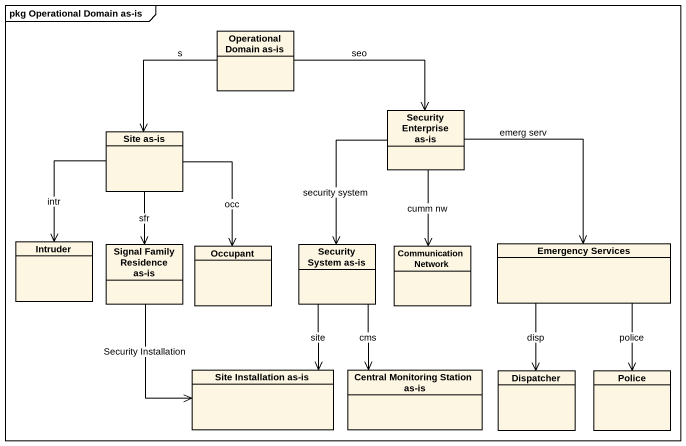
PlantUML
@startuml
mainframe pkg Operational Domain as-is
hide circle
hide empty members
class "Operational Domain as-is" as Operational_Domain_as_is
class "Security Enterprise as-is" as Security_Enterprise_as_is
class "Site as-is" as Site_as_is
class Intruder
class "Signal Family Residence as-is" as Signal_Family_Residence_as
class Occupant
class "Security System as-is" as Security_System_as_is
class "Communication Network" as Communication_Network
class "Emergency Services" as Emergency_Services
class "Site Installation as-is" as Site_Installation_as_is
class "Central Monitoring Station as-is" as Central_Monitoring_Station
class Dispatcher
class Police
Operational_Domain_as_is -right-> Security_Enterprise_as_is : seo
Operational_Domain_as_is --> Site_as_is : s
Security_Enterprise_as_is --> Security_System_as_is : security system
Security_Enterprise_as_is --> Communication_Network : cumm nw
Security_Enterprise_as_is --> Emergency_Services : emerg serv
Site_as_is --> Intruder : intr
Site_as_is --> Signal_Family_Residence_as : sfr
Site_as_is --> Occupant : occ
Signal_Family_Residence_as --> Site_Installation_as_is : Security Installation
Security_System_as_is --> Site_Installation_as_is : site
Security_System_as_is --> Central_Monitoring_Station : cms
Emergency_Services --> Dispatcher : disp
Emergency_Services --> Police : police
@enduml
